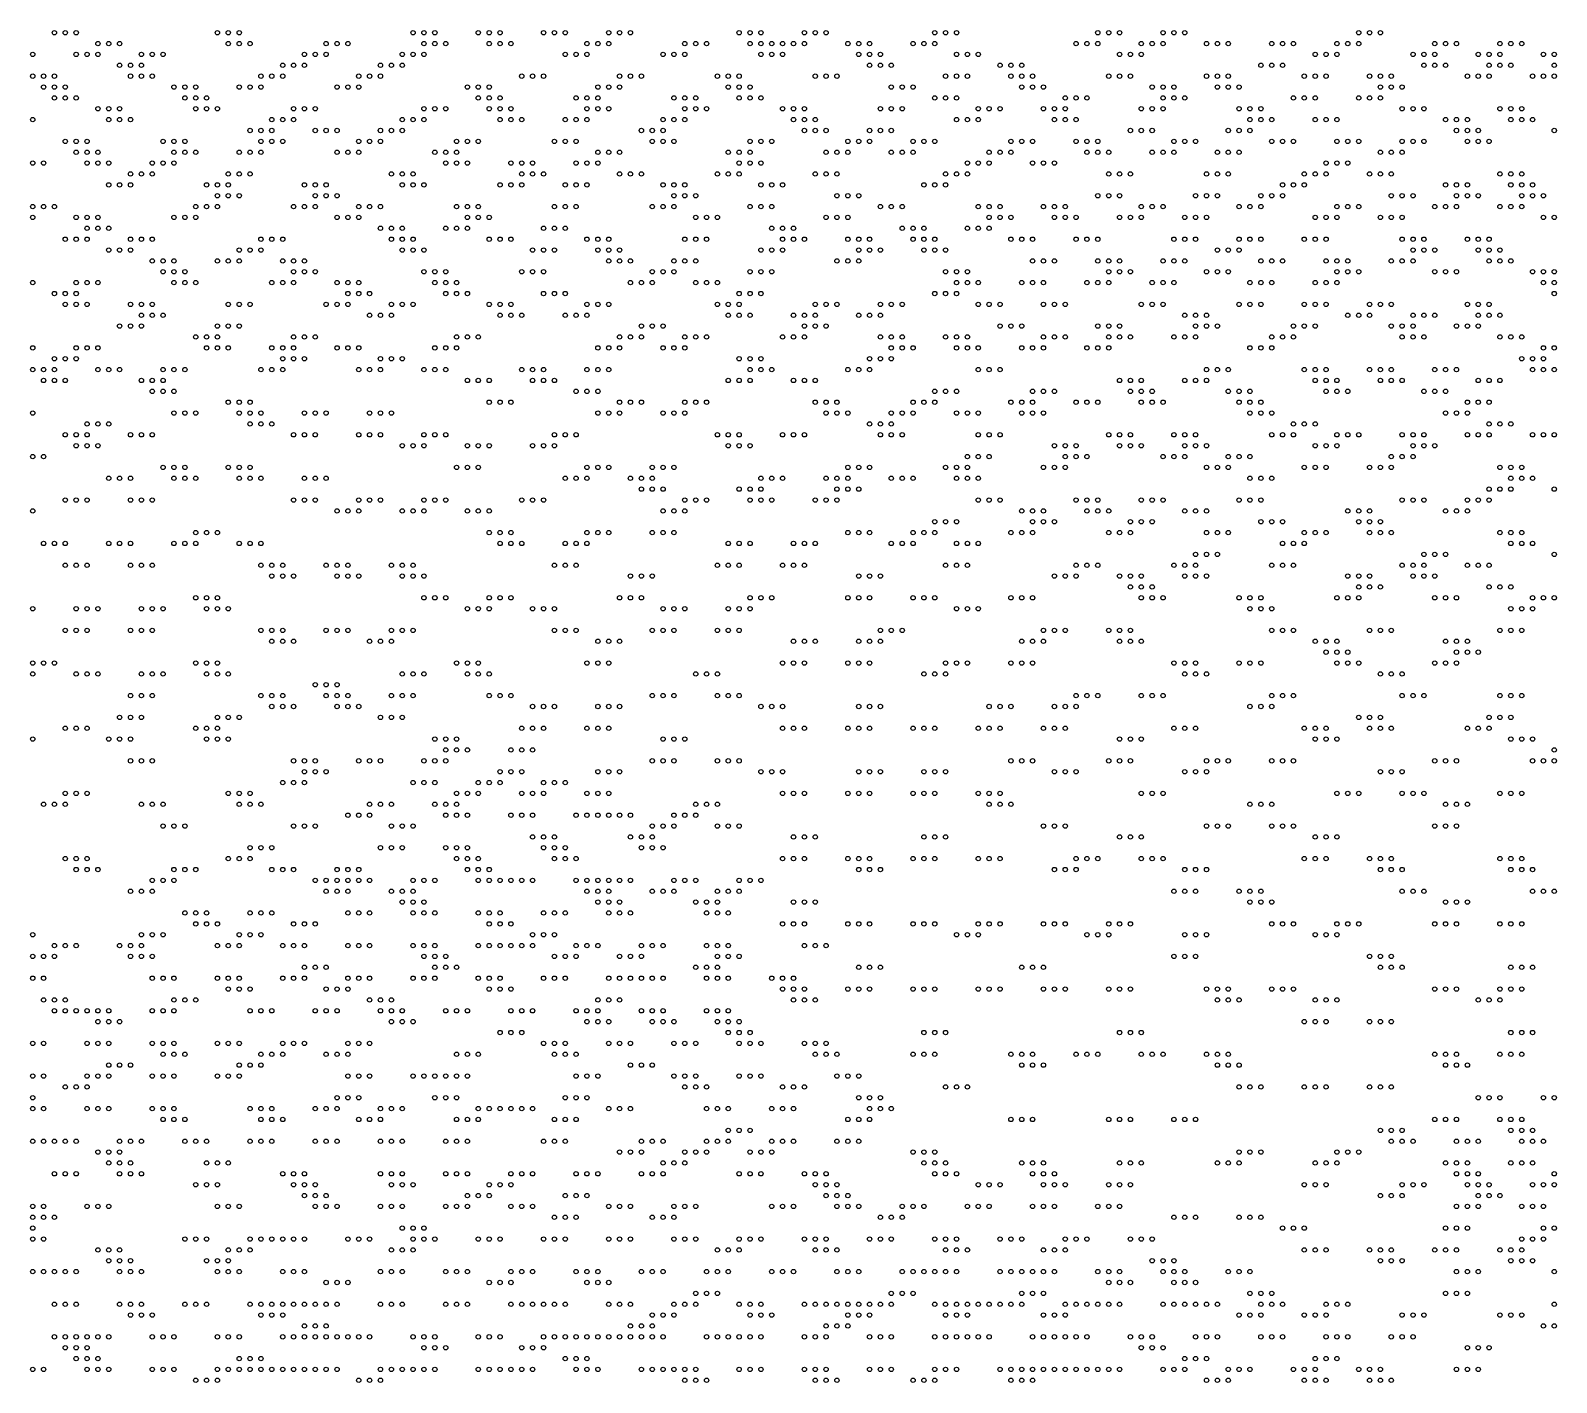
# Model space of a CAD drawing. Header units: millimetres. Extents: x 0 to 280, y 1 to 500.
# Drawn here: x 139.8 to 280.2, y 125.8 to 250.2 of the extents above; entities that cross this region are included whole.
import ezdxf

# ---------------------------------------------------------------- set-up
doc = ezdxf.new("R2010")
doc.units = ezdxf.units.MM
doc.layers.get('0').update_dxf_attribs({"linetype": 'CONTINUOUS'})

msp = doc.modelspace()

# ---------------------------------------------------------------- linework, layer by layer
for centre in [(142, 250), (143, 250), (144, 250), (157, 250), (158, 250), (159, 250), (175, 250), (176, 250), (177, 250), (181, 250), (182, 250), (183, 250), (187, 250), (188, 250), (189, 250), (193, 250), (194, 250), (195, 250), (205, 250), (206, 250), (207, 250), (211, 250), (212, 250), (213, 250), (223, 250), (224, 250), (225, 250), (238, 250), (239, 250), (240, 250), (244, 250), (245, 250), (246, 250), (262, 250), (263, 250), (264, 250), (146, 249), (147, 249), (148, 249), (158, 249), (159, 249), (160, 249), (167, 249), (168, 249), (169, 249), (176, 249), (177, 249), (178, 249), (182, 249), (183, 249), (184, 249), (191, 249), (192, 249), (193, 249), (200, 249), (201, 249), (202, 249), (206, 249), (207, 249), (208, 249), (209, 249), (210, 249), (211, 249), (215, 249), (216, 249), (217, 249), (221, 249), (222, 249), (223, 249), (236, 249), (237, 249), (238, 249), (242, 249), (243, 249), (244, 249), (248, 249), (249, 249), (250, 249), (254, 249), (255, 249), (256, 249), (260, 249), (261, 249), (262, 249), (269, 249), (270, 249), (271, 249), (275, 249), (276, 249), (277, 249), (140, 248), (144, 248), (145, 248), (146, 248), (148, 247), (149, 247), (150, 248), (150, 247), (151, 248), (152, 248), (163, 247), (164, 247), (165, 248), (165, 247), (166, 248), (167, 248), (172, 247), (173, 247), (174, 248), (174, 247), (175, 248), (176, 248), (189, 248), (190, 248), (191, 248), (198, 248), (199, 248), (200, 248), (207, 248), (208, 248), (209, 248), (216, 248), (217, 248), (217, 247), (218, 248), (218, 247), (219, 247), (225, 248), (226, 248), (227, 248), (229, 247), (230, 247), (231, 247), (240, 248), (241, 248), (242, 248), (253, 247), (254, 247), (255, 247), (258, 248), (259, 248), (260, 248), (267, 248), (268, 248), (268, 247), (269, 248), (269, 247), (270, 247), (273, 248), (274, 248), (274, 247), (275, 248), (275, 247), (276, 247), (279, 248), (280, 248), (280, 247), (140, 246), (141, 246), (142, 246), (149, 246), (150, 246), (151, 246), (161, 246), (162, 246), (163, 246), (170, 246), (171, 246), (172, 246), (185, 246), (186, 246), (187, 246), (194, 246), (195, 246), (196, 246), (203, 246), (204, 246), (205, 246), (212, 246), (213, 246), (214, 246), (224, 246), (225, 246), (226, 246), (230, 246), (231, 246), (232, 246), (239, 246), (240, 246), (241, 246), (248, 246), (249, 246), (250, 246), (257, 246), (258, 246), (259, 246), (263, 246), (264, 246), (265, 246), (272, 246), (273, 246), (274, 246), (278, 246), (279, 246), (280, 246), (141, 245), (142, 245), (143, 245), (153, 245), (154, 245), (155, 245), (159, 245), (160, 245), (161, 245), (168, 245), (169, 245), (170, 245), (180, 245), (181, 245), (182, 245), (192, 245), (193, 245), (194, 245), (204, 245), (205, 245), (206, 245), (219, 245), (220, 245), (221, 245), (231, 245), (232, 245), (233, 245), (243, 245), (244, 245), (245, 245), (249, 245), (250, 245), (251, 245), (264, 245), (265, 245), (266, 245), (142, 244), (143, 244), (144, 244), (146, 243), (147, 243), (148, 243), (154, 244), (155, 244), (155, 243), (156, 244), (156, 243), (157, 243), (164, 243), (165, 243), (166, 243), (176, 243), (177, 243), (178, 243), (181, 244), (182, 244), (182, 243), (183, 244), (183, 243), (184, 243), (190, 244), (191, 244), (191, 243), (192, 244), (192, 243), (193, 243), (199, 244), (200, 244), (200, 243), (201, 244), (201, 243), (202, 243), (205, 244), (206, 244), (207, 244), (209, 243), (210, 243), (211, 243), (218, 243), (219, 243), (220, 243), (223, 244), (224, 244), (225, 244), (227, 243), (228, 243), (229, 243), (233, 243), (234, 243), (235, 244), (235, 243), (236, 244), (237, 244), (242, 243), (243, 243), (244, 244), (244, 243), (245, 244), (246, 244), (251, 243), (252, 243), (253, 243), (256, 244), (257, 244), (258, 244), (262, 244), (263, 244), (264, 244), (266, 243), (267, 243), (268, 243), (275, 243), (276, 243), (277, 243), (140, 242), (147, 242), (148, 242), (149, 242), (162, 242), (163, 242), (164, 242), (174, 242), (175, 242), (176, 242), (183, 242), (184, 242), (185, 242), (189, 242), (190, 242), (191, 242), (198, 242), (199, 242), (200, 242), (210, 242), (211, 242), (212, 242), (225, 242), (226, 242), (227, 242), (234, 242), (235, 242), (236, 242), (252, 242), (253, 242), (254, 242), (258, 242), (259, 242), (260, 242), (270, 242), (271, 242), (272, 242), (276, 242), (277, 242), (278, 242), (143, 240), (144, 240), (145, 240), (152, 240), (153, 240), (154, 240), (160, 241), (161, 241), (161, 240), (162, 241), (162, 240), (163, 240), (166, 241), (167, 241), (168, 241), (170, 240), (171, 240), (172, 241), (172, 240), (173, 241), (174, 241), (179, 240), (180, 240), (181, 240), (188, 240), (189, 240), (190, 240), (196, 241), (197, 241), (197, 240), (198, 241), (198, 240), (199, 240), (206, 240), (207, 240), (208, 240), (211, 241), (212, 241), (213, 241), (215, 240), (216, 240), (217, 241), (217, 240), (218, 241), (219, 241), (221, 240), (222, 240), (223, 240), (230, 240), (231, 240), (232, 240), (236, 240), (237, 240), (238, 240), (241, 241), (242, 241), (243, 241), (245, 240), (246, 240), (247, 240), (250, 241), (251, 241), (252, 241), (254, 240), (255, 240), (256, 240), (260, 240), (261, 240), (262, 240), (266, 240), (267, 240), (268, 240), (271, 241), (272, 241), (272, 240), (273, 241), (273, 240), (274, 240), (280, 241), (144, 239), (145, 239), (146, 239), (153, 239), (154, 239), (155, 239), (159, 239), (160, 239), (161, 239), (168, 239), (169, 239), (170, 239), (177, 239), (178, 239), (179, 239), (192, 239), (193, 239), (194, 239), (204, 239), (205, 239), (206, 239), (213, 239), (214, 239), (215, 239), (219, 239), (220, 239), (221, 239), (228, 239), (229, 239), (230, 239), (237, 239), (238, 239), (239, 239), (243, 239), (244, 239), (245, 239), (249, 239), (250, 239), (251, 239), (264, 239), (265, 239), (266, 239), (140, 238), (141, 238), (145, 238), (146, 238), (147, 238), (151, 238), (152, 238), (153, 238), (178, 238), (179, 238), (180, 238), (184, 238), (185, 238), (186, 238), (190, 238), (191, 238), (192, 238), (205, 238), (206, 238), (207, 238), (226, 238), (227, 238), (228, 238), (232, 238), (233, 238), (234, 238), (259, 238), (260, 238), (261, 238), (147, 236), (148, 236), (149, 237), (149, 236), (150, 237), (151, 237), (156, 236), (157, 236), (158, 237), (158, 236), (159, 237), (160, 237), (165, 236), (166, 236), (167, 236), (173, 237), (174, 237), (174, 236), (175, 237), (175, 236), (176, 236), (183, 236), (184, 236), (185, 237), (185, 236), (186, 237), (187, 237), (189, 236), (190, 236), (191, 236), (194, 237), (195, 237), (196, 237), (198, 236), (199, 236), (200, 236), (203, 237), (204, 237), (205, 237), (207, 236), (208, 236), (209, 236), (212, 237), (213, 237), (214, 237), (222, 236), (223, 236), (224, 237), (224, 236), (225, 237), (226, 237), (239, 237), (240, 237), (241, 237), (248, 237), (249, 237), (250, 237), (255, 236), (256, 236), (257, 237), (257, 236), (258, 237), (259, 237), (263, 237), (264, 237), (265, 237), (270, 236), (271, 236), (272, 236), (275, 237), (276, 237), (276, 236), (277, 237), (277, 236), (278, 236), (157, 235), (158, 235), (159, 235), (166, 235), (167, 235), (168, 235), (199, 235), (200, 235), (201, 235), (214, 235), (215, 235), (216, 235), (238, 235), (239, 235), (240, 235), (247, 235), (248, 235), (249, 235), (253, 235), (254, 235), (255, 235), (265, 235), (266, 235), (267, 235), (271, 235), (272, 235), (273, 235), (277, 235), (278, 235), (279, 235), (140, 234), (140, 233), (141, 234), (142, 234), (144, 233), (145, 233), (146, 233), (153, 233), (154, 233), (155, 234), (155, 233), (156, 234), (157, 234), (164, 234), (165, 234), (166, 234), (168, 233), (169, 233), (170, 234), (170, 233), (171, 234), (172, 234), (179, 234), (180, 234), (180, 233), (181, 234), (181, 233), (182, 233), (188, 234), (189, 234), (190, 234), (197, 234), (198, 234), (199, 234), (201, 233), (202, 233), (203, 233), (206, 234), (207, 234), (208, 234), (213, 233), (214, 233), (215, 233), (218, 234), (219, 234), (220, 234), (227, 234), (228, 234), (228, 233), (229, 234), (229, 233), (230, 233), (233, 234), (234, 234), (234, 233), (235, 234), (235, 233), (236, 233), (240, 233), (241, 233), (242, 234), (242, 233), (243, 234), (244, 234), (246, 233), (247, 233), (248, 233), (251, 234), (252, 234), (253, 234), (258, 233), (259, 233), (260, 234), (260, 233), (261, 234), (262, 234), (264, 233), (265, 233), (266, 233), (269, 234), (270, 234), (271, 234), (275, 234), (276, 234), (277, 234), (279, 233), (280, 233), (145, 232), (146, 232), (147, 232), (172, 232), (173, 232), (174, 232), (178, 232), (179, 232), (180, 232), (187, 232), (188, 232), (189, 232), (208, 232), (209, 232), (210, 232), (220, 232), (221, 232), (222, 232), (226, 232), (227, 232), (228, 232), (143, 231), (144, 231), (145, 231), (149, 231), (150, 231), (151, 231), (161, 231), (162, 231), (163, 231), (173, 231), (174, 231), (175, 231), (182, 231), (183, 231), (184, 231), (191, 231), (192, 231), (193, 231), (200, 231), (201, 231), (202, 231), (209, 231), (210, 231), (211, 231), (215, 231), (216, 231), (217, 231), (221, 231), (222, 231), (223, 231), (230, 231), (231, 231), (232, 231), (236, 231), (237, 231), (238, 231), (245, 231), (246, 231), (247, 231), (251, 231), (252, 231), (253, 231), (257, 231), (258, 231), (259, 231), (266, 231), (267, 231), (268, 231), (272, 231), (273, 231), (274, 231), (147, 230), (148, 230), (149, 230), (151, 229), (152, 229), (153, 229), (157, 229), (158, 229), (159, 230), (159, 229), (160, 230), (161, 230), (163, 229), (164, 229), (165, 229), (174, 230), (175, 230), (176, 230), (186, 230), (187, 230), (188, 230), (192, 230), (193, 230), (193, 229), (194, 230), (194, 229), (195, 229), (199, 229), (200, 229), (201, 229), (207, 230), (208, 230), (209, 230), (214, 229), (215, 229), (216, 230), (216, 229), (217, 230), (218, 230), (222, 230), (223, 230), (224, 230), (232, 229), (233, 229), (234, 229), (238, 229), (239, 229), (240, 229), (244, 229), (245, 229), (246, 229), (249, 230), (250, 230), (251, 230), (253, 229), (254, 229), (255, 229), (259, 229), (260, 229), (261, 229), (265, 229), (266, 229), (267, 230), (267, 229), (268, 230), (269, 230), (273, 230), (274, 230), (274, 229), (275, 230), (275, 229), (276, 229), (152, 228), (153, 228), (154, 228), (164, 228), (165, 228), (166, 228), (176, 228), (177, 228), (178, 228), (185, 228), (186, 228), (187, 228), (197, 228), (198, 228), (199, 228), (206, 228), (207, 228), (208, 228), (224, 228), (225, 228), (226, 228), (239, 228), (240, 228), (241, 228), (248, 228), (249, 228), (250, 228), (260, 228), (261, 228), (262, 228), (269, 228), (270, 228), (271, 228), (278, 228), (279, 228), (280, 228), (140, 227), (142, 226), (143, 226), (144, 227), (144, 226), (145, 227), (146, 227), (153, 227), (154, 227), (155, 227), (162, 227), (163, 227), (164, 227), (168, 227), (169, 227), (169, 226), (170, 227), (170, 226), (171, 226), (177, 227), (178, 227), (178, 226), (179, 227), (179, 226), (180, 226), (187, 226), (188, 226), (189, 226), (195, 227), (196, 227), (197, 227), (201, 227), (202, 227), (203, 227), (205, 226), (206, 226), (207, 226), (223, 226), (224, 226), (225, 227), (225, 226), (226, 227), (227, 227), (231, 227), (232, 227), (233, 227), (237, 227), (238, 227), (239, 227), (243, 227), (244, 227), (245, 227), (252, 227), (253, 227), (254, 227), (258, 227), (259, 227), (260, 227), (279, 227), (280, 227), (280, 226), (143, 225), (144, 225), (145, 225), (149, 225), (150, 225), (151, 225), (158, 225), (159, 225), (160, 225), (167, 225), (168, 225), (169, 225), (173, 225), (174, 225), (175, 225), (182, 225), (183, 225), (184, 225), (191, 225), (192, 225), (193, 225), (203, 225), (204, 225), (205, 225), (212, 225), (213, 225), (214, 225), (218, 225), (219, 225), (220, 225), (227, 225), (228, 225), (229, 225), (233, 225), (234, 225), (235, 225), (242, 225), (243, 225), (244, 225), (251, 225), (252, 225), (253, 225), (257, 225), (258, 225), (259, 225), (263, 225), (264, 225), (265, 225), (272, 225), (273, 225), (274, 225), (150, 224), (151, 224), (152, 224), (171, 224), (172, 224), (173, 224), (183, 224), (184, 224), (185, 224), (189, 224), (190, 224), (191, 224), (204, 224), (205, 224), (206, 224), (210, 224), (211, 224), (212, 224), (216, 224), (217, 224), (218, 224), (246, 224), (247, 224), (248, 224), (261, 224), (262, 224), (263, 224), (267, 224), (268, 224), (269, 224), (273, 224), (274, 224), (275, 224), (148, 223), (149, 223), (150, 223), (155, 222), (156, 222), (157, 223), (157, 222), (158, 223), (159, 223), (164, 222), (165, 222), (166, 222), (179, 222), (180, 222), (181, 222), (194, 222), (195, 222), (196, 223), (196, 222), (197, 223), (198, 223), (200, 222), (201, 222), (202, 222), (209, 222), (210, 222), (211, 223), (211, 222), (212, 223), (213, 223), (218, 222), (219, 222), (220, 222), (224, 222), (225, 222), (226, 222), (229, 223), (230, 223), (231, 223), (233, 222), (234, 222), (235, 222), (238, 223), (239, 223), (239, 222), (240, 223), (240, 222), (241, 222), (245, 222), (246, 222), (247, 223), (247, 222), (248, 223), (249, 223), (254, 222), (255, 222), (256, 223), (256, 222), (257, 223), (258, 223), (265, 223), (266, 223), (266, 222), (267, 223), (267, 222), (268, 222), (271, 223), (272, 223), (273, 223), (275, 222), (276, 222), (277, 222), (140, 221), (144, 221), (145, 221), (146, 221), (156, 221), (157, 221), (158, 221), (162, 221), (163, 221), (164, 221), (168, 221), (169, 221), (170, 221), (177, 221), (178, 221), (179, 221), (192, 221), (193, 221), (194, 221), (198, 221), (199, 221), (200, 221), (219, 221), (220, 221), (221, 221), (225, 221), (226, 221), (227, 221), (231, 221), (232, 221), (233, 221), (237, 221), (238, 221), (239, 221), (252, 221), (253, 221), (254, 221), (279, 221), (280, 221), (140, 219), (141, 219), (142, 220), (142, 219), (143, 220), (144, 220), (146, 219), (147, 219), (148, 219), (152, 219), (153, 219), (154, 219), (161, 219), (162, 219), (163, 220), (163, 219), (164, 220), (165, 220), (170, 219), (171, 219), (172, 220), (172, 219), (173, 220), (174, 220), (176, 219), (177, 219), (178, 219), (185, 219), (186, 219), (187, 219), (191, 219), (192, 219), (193, 219), (205, 220), (206, 220), (206, 219), (207, 220), (207, 219), (208, 219), (215, 219), (216, 219), (217, 220), (217, 219), (218, 220), (219, 220), (227, 219), (228, 219), (229, 219), (248, 219), (249, 219), (250, 219), (257, 219), (258, 219), (259, 219), (263, 219), (264, 219), (265, 219), (269, 219), (270, 219), (271, 219), (277, 220), (278, 220), (278, 219), (279, 220), (279, 219), (280, 219), (141, 218), (142, 218), (143, 218), (150, 218), (151, 218), (152, 218), (180, 218), (181, 218), (182, 218), (186, 218), (187, 218), (188, 218), (204, 218), (205, 218), (206, 218), (210, 218), (211, 218), (212, 218), (240, 218), (241, 218), (242, 218), (246, 218), (247, 218), (248, 218), (258, 218), (259, 218), (260, 218), (264, 218), (265, 218), (266, 218), (273, 218), (274, 218), (275, 218), (151, 217), (152, 217), (153, 217), (190, 217), (191, 217), (192, 217), (223, 217), (224, 217), (225, 217), (232, 217), (233, 217), (234, 217), (241, 217), (242, 217), (243, 217), (250, 217), (251, 217), (252, 217), (259, 217), (260, 217), (261, 217), (268, 217), (269, 217), (270, 217), (140, 215), (153, 215), (154, 215), (155, 215), (158, 216), (159, 216), (159, 215), (160, 216), (160, 215), (161, 215), (165, 215), (166, 215), (167, 215), (171, 215), (172, 215), (173, 215), (182, 216), (183, 216), (184, 216), (192, 215), (193, 215), (194, 216), (194, 215), (195, 216), (196, 216), (198, 215), (199, 215), (200, 216), (200, 215), (201, 216), (202, 216), (212, 216), (213, 216), (213, 215), (214, 216), (214, 215), (215, 215), (219, 215), (220, 215), (221, 216), (221, 215), (222, 216), (223, 216), (225, 215), (226, 215), (227, 215), (230, 216), (231, 216), (231, 215), (232, 216), (232, 215), (233, 215), (236, 216), (237, 216), (238, 216), (242, 216), (243, 216), (244, 216), (251, 216), (252, 216), (252, 215), (253, 216), (253, 215), (254, 215), (270, 215), (271, 215), (272, 216), (272, 215), (273, 216), (274, 216), (145, 214), (146, 214), (147, 214), (160, 214), (161, 214), (162, 214), (217, 214), (218, 214), (219, 214), (256, 214), (257, 214), (258, 214), (274, 214), (275, 214), (276, 214), (143, 213), (144, 213), (144, 212), (145, 213), (145, 212), (146, 212), (149, 213), (150, 213), (151, 213), (164, 213), (165, 213), (166, 213), (170, 213), (171, 213), (172, 213), (174, 212), (175, 212), (176, 213), (176, 212), (177, 213), (178, 213), (180, 212), (181, 212), (182, 212), (186, 212), (187, 212), (188, 213), (188, 212), (189, 213), (190, 213), (203, 213), (204, 213), (204, 212), (205, 213), (205, 212), (206, 212), (209, 213), (210, 213), (211, 213), (218, 213), (219, 213), (220, 213), (227, 213), (228, 213), (229, 213), (234, 212), (235, 212), (236, 212), (239, 213), (240, 213), (240, 212), (241, 213), (241, 212), (242, 212), (245, 213), (246, 213), (246, 212), (247, 213), (247, 212), (248, 212), (254, 213), (255, 213), (256, 213), (258, 212), (259, 212), (260, 213), (260, 212), (261, 213), (262, 213), (266, 213), (267, 213), (267, 212), (268, 213), (268, 212), (269, 212), (272, 213), (273, 213), (274, 213), (278, 213), (279, 213), (280, 213), (140, 211), (141, 211), (226, 211), (227, 211), (228, 211), (235, 211), (236, 211), (237, 211), (244, 211), (245, 211), (246, 211), (250, 211), (251, 211), (252, 211), (265, 211), (266, 211), (267, 211), (147, 209), (148, 209), (149, 209), (152, 210), (153, 210), (153, 209), (154, 210), (154, 209), (155, 209), (158, 210), (159, 210), (159, 209), (160, 210), (160, 209), (161, 209), (165, 209), (166, 209), (167, 209), (179, 210), (180, 210), (181, 210), (189, 209), (190, 209), (191, 210), (191, 209), (192, 210), (193, 210), (195, 209), (196, 209), (197, 210), (197, 209), (198, 210), (199, 210), (207, 209), (208, 209), (209, 209), (213, 209), (214, 209), (215, 210), (215, 209), (216, 210), (217, 210), (219, 209), (220, 209), (221, 209), (224, 210), (225, 210), (225, 209), (226, 210), (226, 209), (227, 209), (233, 210), (234, 210), (235, 210), (248, 210), (249, 210), (250, 210), (252, 209), (253, 209), (254, 209), (257, 210), (258, 210), (259, 210), (263, 210), (264, 210), (265, 210), (275, 210), (276, 210), (276, 209), (277, 210), (277, 209), (278, 209), (196, 208), (197, 208), (198, 208), (205, 208), (206, 208), (207, 208), (214, 208), (215, 208), (216, 208), (274, 208), (275, 208), (276, 208), (280, 208), (143, 207), (144, 207), (145, 207), (149, 207), (150, 207), (151, 207), (164, 207), (165, 207), (166, 207), (170, 207), (171, 207), (172, 207), (176, 207), (177, 207), (178, 207), (185, 207), (186, 207), (187, 207), (200, 207), (201, 207), (202, 207), (206, 207), (207, 207), (208, 207), (212, 207), (213, 207), (214, 207), (227, 207), (228, 207), (229, 207), (236, 207), (237, 207), (238, 207), (242, 207), (243, 207), (244, 207), (251, 207), (252, 207), (253, 207), (266, 207), (267, 207), (268, 207), (272, 207), (273, 207), (274, 207), (140, 206), (168, 206), (169, 206), (170, 206), (174, 206), (175, 206), (176, 206), (180, 206), (181, 206), (182, 206), (198, 206), (199, 206), (200, 206), (223, 205), (224, 205), (225, 205), (231, 206), (232, 206), (232, 205), (233, 206), (233, 205), (234, 205), (237, 206), (238, 206), (239, 206), (241, 205), (242, 205), (243, 205), (246, 206), (247, 206), (248, 206), (253, 205), (254, 205), (255, 205), (261, 206), (262, 206), (262, 205), (263, 206), (263, 205), (264, 205), (270, 206), (271, 206), (272, 206), (155, 204), (156, 204), (157, 204), (182, 204), (183, 204), (184, 204), (191, 204), (192, 204), (193, 204), (197, 204), (198, 204), (199, 204), (215, 204), (216, 204), (217, 204), (221, 204), (222, 204), (223, 204), (230, 204), (231, 204), (232, 204), (239, 204), (240, 204), (241, 204), (248, 204), (249, 204), (250, 204), (257, 204), (258, 204), (259, 204), (263, 204), (264, 204), (265, 204), (275, 204), (276, 204), (277, 204), (141, 203), (142, 203), (143, 203), (147, 203), (148, 203), (149, 203), (153, 203), (154, 203), (155, 203), (159, 203), (160, 203), (161, 203), (183, 203), (184, 203), (185, 203), (189, 203), (190, 203), (191, 203), (204, 203), (205, 203), (206, 203), (210, 203), (211, 203), (212, 203), (219, 203), (220, 203), (221, 203), (225, 203), (226, 203), (227, 203), (247, 202), (248, 202), (249, 202), (255, 203), (256, 203), (257, 203), (268, 202), (269, 202), (270, 202), (276, 203), (277, 203), (278, 203), (280, 202), (143, 201), (144, 201), (145, 201), (149, 201), (150, 201), (151, 201), (161, 201), (162, 201), (163, 201), (167, 201), (168, 201), (169, 201), (173, 201), (174, 201), (175, 201), (188, 201), (189, 201), (190, 201), (203, 201), (204, 201), (205, 201), (209, 201), (210, 201), (211, 201), (224, 201), (225, 201), (226, 201), (236, 201), (237, 201), (238, 201), (245, 201), (246, 201), (247, 201), (254, 201), (255, 201), (256, 201), (266, 201), (267, 201), (268, 201), (272, 201), (273, 201), (274, 201), (162, 200), (163, 200), (164, 200), (168, 200), (169, 200), (170, 200), (174, 200), (175, 200), (176, 200), (195, 200), (196, 200), (197, 200), (216, 200), (217, 200), (218, 200), (234, 200), (235, 200), (236, 200), (240, 200), (241, 200), (242, 200), (246, 200), (247, 200), (248, 200), (261, 200), (262, 200), (263, 200), (267, 200), (268, 200), (269, 200), (155, 198), (156, 198), (157, 198), (176, 198), (177, 198), (178, 198), (182, 198), (183, 198), (184, 198), (194, 198), (195, 198), (196, 198), (206, 198), (207, 198), (208, 198), (215, 198), (216, 198), (217, 198), (221, 198), (222, 198), (223, 198), (230, 198), (231, 198), (232, 198), (241, 199), (242, 199), (242, 198), (243, 199), (243, 198), (244, 198), (251, 198), (252, 198), (253, 198), (260, 198), (261, 198), (262, 199), (262, 198), (263, 199), (264, 199), (269, 198), (270, 198), (271, 198), (274, 199), (275, 199), (276, 199), (278, 198), (279, 198), (280, 198), (140, 197), (144, 197), (145, 197), (146, 197), (150, 197), (151, 197), (152, 197), (156, 197), (157, 197), (158, 197), (180, 197), (181, 197), (182, 197), (186, 197), (187, 197), (188, 197), (198, 197), (199, 197), (200, 197), (204, 197), (205, 197), (206, 197), (225, 197), (226, 197), (227, 197), (252, 197), (253, 197), (254, 197), (276, 197), (277, 197), (278, 197), (143, 195), (144, 195), (145, 195), (149, 195), (150, 195), (151, 195), (161, 195), (162, 195), (163, 195), (167, 195), (168, 195), (169, 195), (173, 195), (174, 195), (175, 195), (188, 195), (189, 195), (190, 195), (197, 195), (198, 195), (199, 195), (203, 195), (204, 195), (205, 195), (218, 195), (219, 195), (220, 195), (233, 195), (234, 195), (235, 195), (239, 195), (240, 195), (241, 195), (254, 195), (255, 195), (256, 195), (263, 195), (264, 195), (265, 195), (275, 195), (276, 195), (277, 195), (162, 194), (163, 194), (164, 194), (171, 194), (172, 194), (173, 194), (192, 194), (193, 194), (194, 194), (210, 194), (211, 194), (212, 194), (216, 194), (217, 194), (218, 194), (231, 194), (232, 194), (233, 194), (240, 194), (241, 194), (242, 194), (258, 194), (259, 194), (260, 194), (270, 194), (271, 194), (272, 194), (259, 193), (260, 193), (261, 193), (271, 193), (272, 193), (273, 193), (140, 192), (140, 191), (141, 192), (142, 192), (144, 191), (145, 191), (146, 191), (150, 191), (151, 191), (152, 191), (155, 192), (156, 192), (156, 191), (157, 192), (157, 191), (158, 191), (174, 191), (175, 191), (176, 191), (179, 192), (180, 192), (180, 191), (181, 192), (181, 191), (182, 191), (191, 192), (192, 192), (193, 192), (201, 191), (202, 191), (203, 191), (209, 192), (210, 192), (211, 192), (215, 192), (216, 192), (217, 192), (222, 191), (223, 191), (224, 192), (224, 191), (225, 192), (226, 192), (230, 192), (231, 192), (232, 192), (245, 192), (246, 192), (246, 191), (247, 192), (247, 191), (248, 191), (251, 192), (252, 192), (253, 192), (260, 192), (261, 192), (262, 192), (264, 191), (265, 191), (266, 191), (269, 192), (270, 192), (271, 192), (166, 190), (167, 190), (168, 190), (149, 189), (150, 189), (151, 189), (161, 189), (162, 189), (162, 188), (163, 189), (163, 188), (164, 188), (167, 189), (168, 189), (168, 188), (169, 189), (169, 188), (170, 188), (173, 189), (174, 189), (175, 189), (182, 189), (183, 189), (184, 189), (186, 188), (187, 188), (188, 188), (192, 188), (193, 188), (194, 188), (197, 189), (198, 189), (199, 189), (203, 189), (204, 189), (205, 189), (207, 188), (208, 188), (209, 188), (216, 188), (217, 188), (218, 188), (228, 188), (229, 188), (230, 188), (234, 188), (235, 188), (236, 189), (236, 188), (237, 189), (238, 189), (242, 189), (243, 189), (244, 189), (252, 188), (253, 188), (254, 189), (254, 188), (255, 189), (256, 189), (266, 189), (267, 189), (268, 189), (275, 189), (276, 189), (277, 189), (148, 187), (149, 187), (150, 187), (157, 187), (158, 187), (159, 187), (172, 187), (173, 187), (174, 187), (262, 187), (263, 187), (264, 187), (274, 187), (275, 187), (276, 187), (143, 186), (144, 186), (145, 186), (155, 186), (156, 186), (157, 186), (185, 186), (186, 186), (187, 186), (191, 186), (192, 186), (193, 186), (209, 186), (210, 186), (211, 186), (215, 186), (216, 186), (217, 186), (221, 186), (222, 186), (223, 186), (227, 186), (228, 186), (229, 186), (233, 186), (234, 186), (235, 186), (245, 186), (246, 186), (247, 186), (257, 186), (258, 186), (259, 186), (263, 186), (264, 186), (265, 186), (272, 186), (273, 186), (274, 186), (140, 185), (147, 185), (148, 185), (149, 185), (156, 185), (157, 185), (158, 185), (177, 185), (178, 185), (178, 184), (179, 185), (179, 184), (180, 184), (184, 184), (185, 184), (186, 184), (198, 185), (199, 185), (200, 185), (240, 185), (241, 185), (242, 185), (258, 185), (259, 185), (260, 185), (276, 185), (277, 185), (278, 185), (280, 184), (149, 183), (150, 183), (151, 183), (164, 183), (165, 183), (166, 183), (170, 183), (171, 183), (172, 183), (176, 183), (177, 183), (178, 183), (197, 183), (198, 183), (199, 183), (203, 183), (204, 183), (205, 183), (230, 183), (231, 183), (232, 183), (239, 183), (240, 183), (241, 183), (248, 183), (249, 183), (250, 183), (254, 183), (255, 183), (256, 183), (269, 183), (270, 183), (271, 183), (278, 183), (279, 183), (280, 183), (163, 181), (164, 181), (165, 182), (165, 181), (166, 182), (167, 182), (175, 181), (176, 181), (177, 181), (181, 181), (182, 181), (183, 182), (183, 181), (184, 182), (185, 182), (187, 181), (188, 181), (189, 181), (192, 182), (193, 182), (194, 182), (207, 182), (208, 182), (209, 182), (216, 182), (217, 182), (218, 182), (222, 182), (223, 182), (224, 182), (234, 182), (235, 182), (236, 182), (246, 182), (247, 182), (248, 182), (264, 182), (265, 182), (266, 182), (143, 180), (144, 180), (145, 180), (158, 180), (159, 180), (160, 180), (179, 180), (180, 180), (181, 180), (185, 180), (186, 180), (187, 180), (191, 180), (192, 180), (193, 180), (209, 180), (210, 180), (211, 180), (215, 180), (216, 180), (217, 180), (221, 180), (222, 180), (223, 180), (227, 180), (228, 180), (229, 180), (242, 180), (243, 180), (244, 180), (260, 180), (261, 180), (262, 180), (266, 180), (267, 180), (268, 180), (275, 180), (276, 180), (277, 180), (141, 179), (142, 179), (143, 179), (150, 179), (151, 179), (152, 179), (159, 179), (160, 179), (161, 179), (171, 179), (172, 179), (173, 179), (177, 179), (178, 179), (179, 179), (201, 179), (202, 179), (203, 179), (228, 179), (229, 179), (230, 179), (252, 179), (253, 179), (254, 179), (270, 179), (271, 179), (272, 179), (152, 177), (153, 177), (154, 177), (164, 177), (165, 177), (166, 177), (169, 178), (170, 178), (171, 178), (173, 177), (174, 177), (175, 177), (178, 178), (179, 178), (180, 178), (184, 178), (185, 178), (186, 178), (190, 178), (191, 178), (192, 178), (193, 178), (194, 178), (195, 178), (197, 177), (198, 177), (199, 178), (199, 177), (200, 178), (201, 178), (203, 177), (204, 177), (205, 177), (233, 177), (234, 177), (235, 177), (248, 177), (249, 177), (250, 177), (254, 177), (255, 177), (256, 177), (269, 177), (270, 177), (271, 177), (186, 176), (187, 176), (188, 176), (195, 176), (196, 176), (197, 176), (210, 176), (211, 176), (212, 176), (222, 176), (223, 176), (224, 176), (240, 176), (241, 176), (242, 176), (258, 176), (259, 176), (260, 176), (143, 174), (144, 174), (145, 174), (158, 174), (159, 174), (160, 175), (160, 174), (161, 175), (162, 175), (172, 175), (173, 175), (174, 175), (178, 175), (179, 175), (179, 174), (180, 175), (180, 174), (181, 174), (187, 175), (188, 175), (188, 174), (189, 175), (189, 174), (190, 174), (196, 175), (197, 175), (198, 175), (209, 174), (210, 174), (211, 174), (215, 174), (216, 174), (217, 174), (221, 174), (222, 174), (223, 174), (227, 174), (228, 174), (229, 174), (236, 174), (237, 174), (238, 174), (242, 174), (243, 174), (244, 174), (257, 174), (258, 174), (259, 174), (263, 174), (264, 174), (265, 174), (275, 174), (276, 174), (277, 174), (144, 173), (145, 173), (146, 173), (153, 173), (154, 173), (155, 173), (162, 173), (163, 173), (164, 173), (168, 173), (169, 173), (170, 173), (180, 173), (181, 173), (182, 173), (216, 173), (217, 173), (218, 173), (234, 173), (235, 173), (236, 173), (246, 173), (247, 173), (248, 173), (264, 173), (265, 173), (266, 173), (276, 173), (277, 173), (278, 173), (151, 172), (152, 172), (153, 172), (166, 172), (167, 172), (168, 172), (169, 172), (170, 172), (171, 172), (175, 172), (176, 172), (177, 172), (181, 172), (182, 172), (183, 172), (184, 172), (185, 172), (186, 172), (190, 172), (191, 172), (192, 172), (193, 172), (194, 172), (195, 172), (199, 172), (200, 172), (201, 172), (205, 172), (206, 172), (207, 172), (149, 171), (150, 171), (151, 171), (167, 171), (168, 171), (169, 171), (173, 171), (174, 171), (174, 170), (175, 171), (175, 170), (176, 170), (191, 171), (192, 171), (192, 170), (193, 171), (193, 170), (194, 170), (197, 171), (198, 171), (199, 171), (201, 170), (202, 170), (203, 171), (203, 170), (204, 171), (205, 171), (210, 170), (211, 170), (212, 170), (245, 171), (246, 171), (247, 171), (251, 171), (252, 171), (252, 170), (253, 171), (253, 170), (254, 170), (266, 171), (267, 171), (268, 171), (270, 170), (271, 170), (272, 170), (278, 171), (279, 171), (280, 171), (154, 169), (155, 169), (156, 169), (160, 169), (161, 169), (162, 169), (169, 169), (170, 169), (171, 169), (175, 169), (176, 169), (177, 169), (181, 169), (182, 169), (183, 169), (187, 169), (188, 169), (189, 169), (193, 169), (194, 169), (195, 169), (202, 169), (203, 169), (204, 169), (140, 167), (150, 167), (151, 167), (152, 167), (155, 168), (156, 168), (157, 168), (159, 167), (160, 167), (161, 167), (164, 168), (165, 168), (166, 168), (182, 168), (183, 168), (184, 168), (186, 167), (187, 167), (188, 167), (209, 168), (210, 168), (211, 168), (215, 168), (216, 168), (217, 168), (221, 168), (222, 168), (223, 168), (225, 167), (226, 167), (227, 168), (227, 167), (228, 168), (229, 168), (233, 168), (234, 168), (235, 168), (237, 167), (238, 167), (239, 168), (239, 167), (240, 168), (241, 168), (246, 167), (247, 167), (248, 167), (254, 168), (255, 168), (256, 168), (258, 167), (259, 167), (260, 168), (260, 167), (261, 168), (262, 168), (269, 168), (270, 168), (271, 168), (275, 168), (276, 168), (277, 168), (142, 166), (143, 166), (144, 166), (148, 166), (149, 166), (150, 166), (157, 166), (158, 166), (159, 166), (163, 166), (164, 166), (165, 166), (169, 166), (170, 166), (171, 166), (175, 166), (176, 166), (177, 166), (181, 166), (182, 166), (183, 166), (184, 166), (185, 166), (186, 166), (190, 166), (191, 166), (192, 166), (196, 166), (197, 166), (198, 166), (202, 166), (203, 166), (204, 166), (211, 166), (212, 166), (213, 166), (140, 165), (141, 165), (142, 165), (149, 165), (150, 165), (151, 165), (176, 165), (177, 165), (178, 165), (188, 165), (189, 165), (190, 165), (194, 165), (195, 165), (196, 165), (203, 165), (204, 165), (205, 165), (245, 165), (246, 165), (247, 165), (263, 165), (264, 165), (265, 165), (140, 163), (141, 163), (151, 163), (152, 163), (153, 163), (157, 163), (158, 163), (159, 163), (163, 163), (164, 163), (165, 164), (165, 163), (166, 164), (167, 164), (169, 163), (170, 163), (171, 163), (175, 163), (176, 163), (177, 164), (177, 163), (178, 164), (179, 164), (181, 163), (182, 163), (183, 163), (187, 163), (188, 163), (189, 163), (193, 163), (194, 163), (195, 163), (196, 163), (197, 163), (198, 163), (201, 164), (202, 164), (202, 163), (203, 164), (203, 163), (204, 163), (208, 163), (209, 163), (210, 163), (216, 164), (217, 164), (218, 164), (231, 164), (232, 164), (233, 164), (264, 164), (265, 164), (266, 164), (276, 164), (277, 164), (278, 164), (158, 162), (159, 162), (160, 162), (167, 162), (168, 162), (169, 162), (182, 162), (183, 162), (184, 162), (209, 162), (210, 162), (211, 162), (215, 162), (216, 162), (217, 162), (221, 162), (222, 162), (223, 162), (227, 162), (228, 162), (229, 162), (233, 162), (234, 162), (235, 162), (239, 162), (240, 162), (241, 162), (248, 162), (249, 162), (250, 162), (254, 162), (255, 162), (256, 162), (269, 162), (270, 162), (271, 162), (275, 162), (276, 162), (277, 162), (141, 161), (142, 161), (142, 160), (143, 161), (143, 160), (144, 160), (145, 160), (146, 160), (147, 160), (151, 160), (152, 160), (153, 161), (153, 160), (154, 161), (155, 161), (160, 160), (161, 160), (162, 160), (166, 160), (167, 160), (168, 160), (171, 161), (172, 161), (172, 160), (173, 161), (173, 160), (174, 160), (178, 160), (179, 160), (180, 160), (184, 160), (185, 160), (186, 160), (190, 160), (191, 160), (192, 161), (192, 160), (193, 161), (194, 161), (196, 160), (197, 160), (198, 160), (202, 160), (203, 160), (204, 160), (210, 161), (211, 161), (212, 161), (249, 161), (250, 161), (251, 161), (258, 161), (259, 161), (260, 161), (273, 161), (274, 161), (275, 161), (146, 159), (147, 159), (148, 159), (173, 159), (174, 159), (175, 159), (191, 159), (192, 159), (193, 159), (197, 159), (198, 159), (199, 159), (203, 159), (204, 159), (205, 159), (257, 159), (258, 159), (259, 159), (263, 159), (264, 159), (265, 159), (183, 158), (184, 158), (185, 158), (204, 158), (205, 158), (206, 158), (222, 158), (223, 158), (224, 158), (240, 158), (241, 158), (242, 158), (276, 158), (277, 158), (278, 158), (140, 157), (141, 157), (145, 157), (146, 157), (147, 157), (151, 157), (152, 157), (152, 156), (153, 157), (153, 156), (154, 156), (157, 157), (158, 157), (159, 157), (161, 156), (162, 156), (163, 157), (163, 156), (164, 157), (165, 157), (167, 156), (168, 156), (169, 157), (169, 156), (170, 157), (171, 157), (179, 156), (180, 156), (181, 156), (187, 157), (188, 157), (188, 156), (189, 157), (189, 156), (190, 156), (193, 157), (194, 157), (195, 157), (199, 157), (200, 157), (201, 157), (205, 157), (206, 157), (207, 157), (211, 157), (212, 157), (212, 156), (213, 157), (213, 156), (214, 156), (221, 156), (222, 156), (223, 156), (230, 156), (231, 156), (232, 156), (236, 156), (237, 156), (238, 156), (242, 156), (243, 156), (244, 156), (248, 156), (249, 156), (250, 156), (269, 156), (270, 156), (271, 156), (275, 156), (276, 156), (277, 156), (147, 155), (148, 155), (149, 155), (159, 155), (160, 155), (161, 155), (195, 155), (196, 155), (197, 155), (231, 155), (232, 155), (233, 155), (249, 155), (250, 155), (251, 155), (270, 155), (271, 155), (272, 155), (140, 154), (141, 154), (143, 153), (144, 153), (145, 154), (145, 153), (146, 154), (147, 154), (151, 154), (152, 154), (153, 154), (157, 154), (158, 154), (159, 154), (169, 154), (170, 154), (171, 154), (175, 154), (176, 154), (177, 154), (178, 154), (179, 154), (180, 154), (190, 154), (191, 154), (192, 154), (199, 154), (200, 154), (200, 153), (201, 154), (201, 153), (202, 153), (205, 154), (206, 154), (207, 154), (209, 153), (210, 153), (211, 153), (214, 154), (215, 154), (216, 154), (224, 153), (225, 153), (226, 153), (251, 153), (252, 153), (253, 153), (257, 153), (258, 153), (259, 153), (263, 153), (264, 153), (265, 153), (140, 152), (168, 152), (169, 152), (170, 152), (177, 152), (178, 152), (179, 152), (189, 152), (190, 152), (191, 152), (216, 152), (217, 152), (218, 152), (273, 152), (274, 152), (275, 152), (279, 152), (280, 152), (140, 151), (141, 151), (145, 151), (146, 151), (147, 151), (151, 151), (152, 151), (153, 151), (160, 151), (161, 151), (162, 151), (166, 151), (167, 151), (168, 151), (172, 151), (173, 151), (174, 151), (181, 151), (182, 151), (183, 151), (184, 151), (185, 151), (186, 151), (193, 151), (194, 151), (195, 151), (202, 151), (203, 151), (204, 151), (208, 151), (209, 151), (210, 151), (217, 151), (218, 151), (219, 151), (152, 150), (153, 150), (154, 150), (161, 150), (162, 150), (163, 150), (170, 150), (171, 150), (172, 150), (179, 150), (180, 150), (181, 150), (188, 150), (189, 150), (190, 150), (204, 149), (205, 149), (206, 149), (215, 150), (216, 150), (217, 150), (230, 150), (231, 150), (232, 150), (239, 150), (240, 150), (241, 150), (245, 150), (246, 150), (247, 150), (264, 149), (265, 149), (266, 149), (269, 150), (270, 150), (271, 150), (275, 150), (276, 150), (276, 149), (277, 150), (277, 149), (278, 149), (140, 148), (141, 148), (142, 148), (143, 148), (144, 148), (148, 148), (149, 148), (150, 148), (154, 148), (155, 148), (156, 148), (160, 148), (161, 148), (162, 148), (166, 148), (167, 148), (168, 148), (172, 148), (173, 148), (174, 148), (178, 148), (179, 148), (180, 148), (187, 148), (188, 148), (189, 148), (196, 148), (197, 148), (198, 148), (202, 148), (203, 148), (204, 148), (208, 148), (209, 148), (210, 148), (214, 148), (215, 148), (216, 148), (265, 148), (266, 148), (267, 148), (271, 148), (272, 148), (273, 148), (277, 148), (278, 148), (279, 148), (146, 147), (147, 147), (147, 146), (148, 147), (148, 146), (149, 146), (156, 146), (157, 146), (158, 146), (194, 147), (195, 147), (196, 147), (198, 146), (199, 146), (200, 147), (200, 146), (201, 147), (202, 147), (206, 147), (207, 147), (208, 147), (221, 147), (222, 147), (222, 146), (223, 147), (223, 146), (224, 146), (231, 146), (232, 146), (233, 146), (240, 146), (241, 146), (242, 146), (249, 146), (250, 146), (251, 147), (251, 146), (252, 147), (253, 147), (258, 146), (259, 146), (260, 147), (260, 146), (261, 147), (262, 147), (270, 146), (271, 146), (272, 146), (276, 146), (277, 146), (278, 146), (142, 145), (143, 145), (144, 145), (148, 145), (149, 145), (150, 145), (163, 145), (164, 145), (165, 145), (172, 145), (173, 145), (174, 145), (178, 145), (179, 145), (180, 145), (184, 145), (185, 145), (186, 145), (190, 145), (191, 145), (192, 145), (196, 145), (197, 145), (198, 145), (205, 145), (206, 145), (207, 145), (211, 145), (212, 145), (213, 145), (223, 145), (224, 145), (225, 145), (232, 145), (233, 145), (234, 145), (271, 145), (272, 145), (273, 145), (280, 145), (155, 144), (156, 144), (157, 144), (164, 144), (165, 144), (166, 144), (173, 144), (174, 144), (175, 144), (182, 144), (183, 144), (184, 144), (212, 144), (213, 144), (214, 144), (227, 144), (228, 144), (229, 144), (233, 144), (234, 144), (235, 144), (239, 144), (240, 144), (241, 144), (257, 144), (258, 144), (259, 144), (266, 144), (267, 144), (268, 144), (272, 144), (273, 144), (274, 144), (278, 144), (279, 144), (280, 144), (140, 142), (141, 142), (145, 142), (146, 142), (147, 142), (157, 142), (158, 142), (159, 142), (165, 143), (166, 143), (166, 142), (167, 143), (167, 142), (168, 142), (172, 142), (173, 142), (174, 142), (178, 142), (179, 142), (180, 143), (180, 142), (181, 143), (182, 143), (184, 142), (185, 142), (186, 142), (189, 143), (190, 143), (191, 143), (193, 142), (194, 142), (195, 142), (199, 142), (200, 142), (201, 142), (208, 142), (209, 142), (210, 142), (213, 143), (214, 143), (214, 142), (215, 143), (215, 142), (216, 142), (220, 142), (221, 142), (222, 142), (226, 142), (227, 142), (228, 142), (232, 142), (233, 142), (234, 142), (238, 142), (239, 142), (240, 142), (264, 143), (265, 143), (266, 143), (271, 142), (272, 142), (273, 143), (273, 142), (274, 143), (275, 143), (277, 142), (278, 142), (279, 142), (140, 141), (141, 141), (142, 141), (188, 141), (189, 141), (190, 141), (197, 141), (198, 141), (199, 141), (218, 141), (219, 141), (220, 141), (245, 141), (246, 141), (247, 141), (251, 141), (252, 141), (253, 141), (140, 140), (140, 139), (141, 139), (154, 139), (155, 139), (156, 139), (160, 139), (161, 139), (162, 139), (163, 139), (164, 139), (165, 139), (169, 139), (170, 139), (171, 139), (174, 140), (175, 140), (175, 139), (176, 140), (176, 139), (177, 139), (181, 139), (182, 139), (183, 139), (187, 139), (188, 139), (189, 139), (193, 139), (194, 139), (195, 139), (199, 139), (200, 139), (201, 139), (205, 139), (206, 139), (207, 139), (211, 139), (212, 139), (213, 139), (217, 139), (218, 139), (219, 139), (223, 139), (224, 139), (225, 139), (229, 139), (230, 139), (231, 139), (235, 139), (236, 139), (237, 139), (241, 139), (242, 139), (243, 139), (255, 140), (256, 140), (257, 140), (270, 140), (271, 140), (272, 140), (277, 139), (278, 139), (279, 140), (279, 139), (280, 140), (146, 138), (147, 138), (148, 138), (158, 138), (159, 138), (160, 138), (173, 138), (174, 138), (175, 138), (203, 138), (204, 138), (205, 138), (212, 138), (213, 138), (214, 138), (224, 138), (225, 138), (226, 138), (233, 138), (234, 138), (235, 138), (257, 138), (258, 138), (259, 138), (263, 138), (264, 138), (265, 138), (269, 138), (270, 138), (271, 138), (275, 138), (276, 138), (277, 138), (140, 136), (141, 136), (142, 136), (143, 136), (144, 136), (147, 137), (148, 137), (148, 136), (149, 137), (149, 136), (150, 136), (156, 137), (157, 137), (157, 136), (158, 137), (158, 136), (159, 136), (163, 136), (164, 136), (165, 136), (172, 136), (173, 136), (174, 136), (178, 136), (179, 136), (180, 136), (184, 136), (185, 136), (186, 136), (190, 136), (191, 136), (192, 136), (196, 136), (197, 136), (198, 136), (202, 136), (203, 136), (204, 136), (208, 136), (209, 136), (210, 136), (214, 136), (215, 136), (216, 136), (220, 136), (221, 136), (222, 136), (223, 136), (224, 136), (225, 136), (229, 136), (230, 136), (231, 136), (232, 136), (233, 136), (234, 136), (238, 136), (239, 136), (240, 136), (243, 137), (244, 137), (244, 136), (245, 137), (245, 136), (246, 136), (250, 136), (251, 136), (252, 136), (264, 137), (265, 137), (266, 137), (271, 136), (272, 136), (273, 136), (276, 137), (277, 137), (278, 137), (280, 136), (167, 135), (168, 135), (169, 135), (182, 135), (183, 135), (184, 135), (191, 135), (192, 135), (193, 135), (239, 135), (240, 135), (241, 135), (245, 135), (246, 135), (247, 135), (201, 134), (202, 134), (203, 134), (219, 134), (220, 134), (221, 134), (231, 134), (232, 134), (233, 134), (252, 134), (253, 134), (254, 134), (270, 134), (271, 134), (272, 134), (142, 133), (143, 133), (144, 133), (148, 133), (149, 133), (149, 132), (150, 133), (150, 132), (151, 132), (154, 133), (155, 133), (156, 133), (160, 133), (161, 133), (161, 132), (162, 133), (162, 132), (163, 133), (163, 132), (164, 133), (165, 133), (166, 133), (167, 133), (168, 133), (172, 133), (173, 133), (174, 133), (178, 133), (179, 133), (180, 133), (184, 133), (185, 133), (186, 133), (187, 133), (188, 133), (189, 133), (193, 133), (194, 133), (195, 133), (197, 132), (198, 132), (199, 133), (199, 132), (200, 133), (201, 133), (205, 133), (206, 133), (206, 132), (207, 133), (207, 132), (208, 132), (211, 133), (212, 133), (213, 133), (214, 133), (215, 133), (215, 132), (216, 133), (216, 132), (217, 133), (217, 132), (218, 133), (219, 133), (223, 133), (224, 133), (224, 132), (225, 133), (225, 132), (226, 133), (226, 132), (227, 133), (228, 133), (229, 133), (230, 133), (231, 133), (233, 132), (234, 132), (235, 133), (235, 132), (236, 133), (237, 133), (238, 133), (239, 133), (240, 133), (244, 133), (245, 133), (246, 133), (247, 133), (248, 133), (249, 133), (251, 132), (252, 132), (253, 133), (253, 132), (254, 133), (255, 133), (257, 132), (258, 132), (259, 133), (259, 132), (260, 133), (261, 133), (266, 132), (267, 132), (268, 132), (275, 132), (276, 132), (277, 132), (280, 133), (165, 131), (166, 131), (167, 131), (195, 131), (196, 131), (197, 131), (213, 131), (214, 131), (215, 131), (279, 131), (280, 131), (142, 130), (143, 130), (143, 129), (144, 130), (144, 129), (145, 130), (145, 129), (146, 130), (147, 130), (151, 130), (152, 130), (153, 130), (157, 130), (158, 130), (159, 130), (163, 130), (164, 130), (165, 130), (166, 130), (167, 130), (168, 130), (169, 130), (170, 130), (171, 130), (175, 130), (176, 130), (176, 129), (177, 130), (177, 129), (178, 129), (181, 130), (182, 130), (183, 130), (185, 129), (186, 129), (187, 130), (187, 129), (188, 130), (189, 130), (190, 130), (191, 130), (192, 130), (193, 130), (194, 130), (195, 130), (196, 130), (197, 130), (198, 130), (202, 130), (203, 130), (204, 130), (205, 130), (206, 130), (207, 130), (211, 130), (212, 130), (213, 130), (217, 130), (218, 130), (219, 130), (223, 130), (224, 130), (225, 130), (226, 130), (227, 130), (228, 130), (232, 130), (233, 130), (234, 130), (235, 130), (236, 130), (237, 130), (241, 130), (242, 130), (242, 129), (243, 130), (243, 129), (244, 129), (247, 130), (248, 130), (249, 130), (253, 130), (254, 130), (255, 130), (259, 130), (260, 130), (261, 130), (265, 130), (266, 130), (267, 130), (272, 129), (273, 129), (274, 129), (144, 128), (145, 128), (146, 128), (159, 128), (160, 128), (161, 128), (189, 128), (190, 128), (191, 128), (246, 128), (247, 128), (248, 128), (258, 128), (259, 128), (260, 128), (140, 127), (141, 127), (145, 127), (146, 127), (147, 127), (151, 127), (152, 127), (153, 127), (157, 127), (158, 127), (159, 127), (160, 127), (161, 127), (162, 127), (163, 127), (164, 127), (165, 127), (166, 127), (167, 127), (168, 127), (172, 127), (173, 127), (174, 127), (175, 127), (176, 127), (177, 127), (181, 127), (182, 127), (183, 127), (184, 127), (185, 127), (186, 127), (190, 127), (191, 127), (192, 127), (196, 127), (197, 127), (198, 127), (199, 127), (200, 127), (201, 127), (205, 127), (206, 127), (207, 127), (211, 127), (212, 127), (213, 127), (217, 127), (218, 127), (219, 127), (223, 127), (224, 127), (225, 127), (229, 127), (230, 127), (231, 127), (232, 127), (233, 127), (234, 127), (235, 127), (236, 127), (237, 127), (238, 127), (239, 127), (240, 127), (244, 127), (245, 127), (246, 127), (250, 127), (251, 127), (252, 127), (256, 127), (257, 127), (258, 127), (262, 127), (263, 127), (264, 127), (271, 127), (272, 127), (273, 127), (155, 126), (156, 126), (157, 126), (170, 126), (171, 126), (172, 126), (200, 126), (201, 126), (202, 126), (212, 126), (213, 126), (214, 126), (221, 126), (222, 126), (223, 126), (230, 126), (231, 126), (232, 126), (248, 126), (249, 126), (250, 126), (257, 126), (258, 126), (259, 126), (263, 126), (264, 126), (265, 126)]:
    msp.add_circle(centre, 0.2)

doc.saveas('drawing.dxf')
